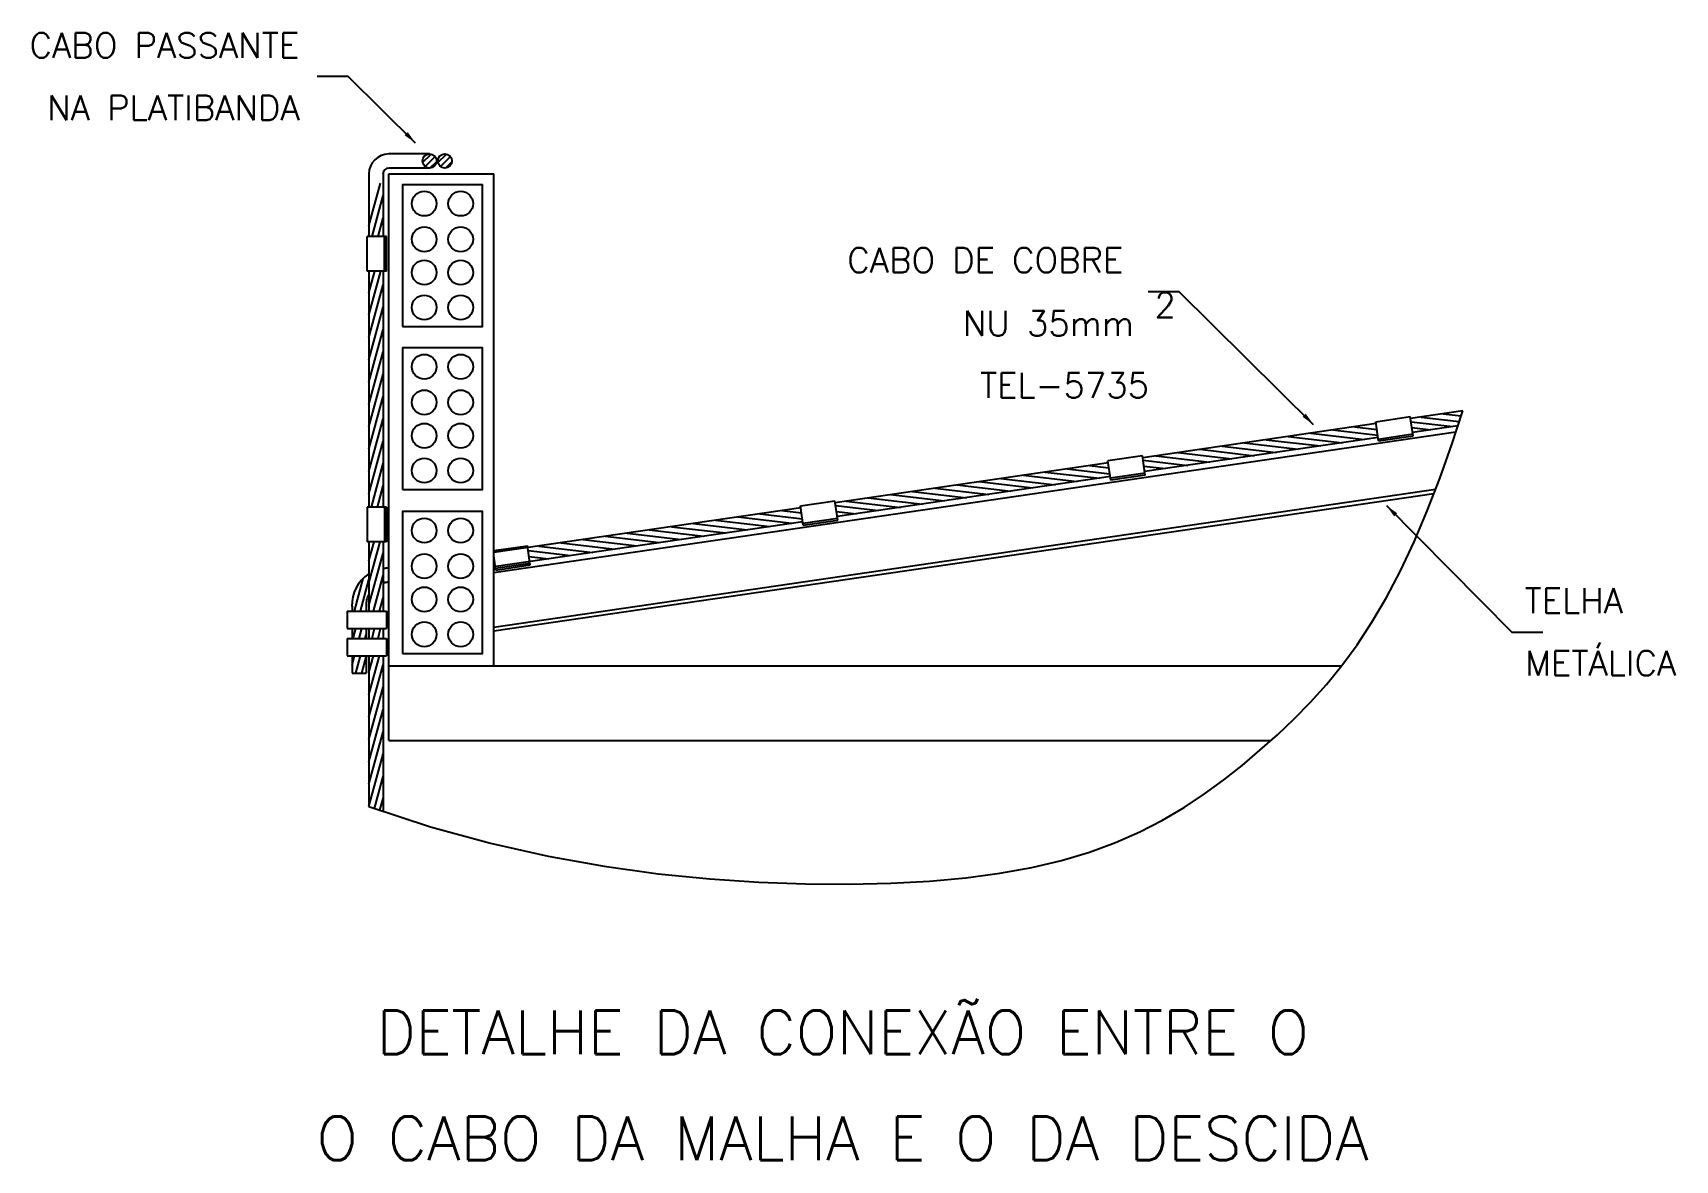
# Model space of a CAD drawing. Header units: millimetres. Extents: x -6397.2 to -6384, y -4661.4 to -4652.4.
import ezdxf
from ezdxf.enums import TextEntityAlignment as Align

# ---------------------------------------------------------------- set-up
doc = ezdxf.new("R2010")
doc.units = ezdxf.units.MM
doc.header["$LTSCALE"] = 10
doc.layers.add('Termotécnica', color=7, linetype='Continuous')
doc.styles.add('r140', font='romans.shx')
doc.styles.add('r80', font='romans.shx')

msp = doc.modelspace()

# ---------------------------------------------------------------- linework, layer by layer
at = {"layer": 'Termotécnica', "color": 2}
for p, q in [((-6394.657, -4652.745), (-6394.907, -4652.745)), ((-6394.118, -4653.278), (-6394.657, -4652.745)), ((-6394.332, -4653.525), (-6393.492, -4653.525)), ((-6394.332, -4657.467), (-6394.332, -4653.525)), ((-6393.492, -4657.467), (-6393.492, -4653.525)), ((-6388, -4654.469), (-6388.25, -4654.469)), ((-6386.923, -4655.535), (-6388, -4654.469)), ((-6385.784, -4655.594), (-6391.605, -4656.446)), ((-6385.947, -4656.055), (-6393.492, -4657.159)), ((-6385.96, -4656.088), (-6393.492, -4657.19)), ((-6386.34, -4656.183), (-6385.336, -4657.197)), ((-6391.605, -4656.446), (-6393.492, -4656.722)), ((-6385.336, -4657.197), (-6385.086, -4657.197))]:
    msp.add_line(p, q, dxfattribs=at)
at = {"layer": 'Termotécnica', "color": 3}
for p, q in [((-6394.006, -4653.365), (-6394.332, -4653.365)), ((-6394.492, -4653.525), (-6394.492, -4654.026)), ((-6394.379, -4653.525), (-6394.379, -4654.026)), ((-6394.006, -4653.478), (-6394.332, -4653.478)), ((-6394.507, -4654.305), (-6394.507, -4654.026)), ((-6394.351, -4654.026), (-6394.507, -4654.026)), ((-6394.367, -4654.305), (-6394.367, -4654.026)), ((-6394.351, -4654.305), (-6394.351, -4654.026)), ((-6394.351, -4654.305), (-6394.507, -4654.305)), ((-6394.492, -4654.305), (-6394.492, -4656.195)), ((-6394.379, -4654.305), (-6394.379, -4656.195)), ((-6386.425, -4655.511), (-6386.149, -4655.47)), ((-6386.126, -4655.625), (-6386.149, -4655.47)), ((-6385.729, -4655.424), (-6386.147, -4655.485)), ((-6386.423, -4655.526), (-6388.292, -4655.799)), ((-6386.403, -4655.665), (-6386.425, -4655.511)), ((-6386.405, -4655.65), (-6386.129, -4655.609)), ((-6386.403, -4655.665), (-6386.126, -4655.625)), ((-6385.768, -4655.544), (-6386.13, -4655.597)), ((-6386.407, -4655.638), (-6388.276, -4655.911)), ((-6388.568, -4655.84), (-6390.756, -4656.16)), ((-6388.295, -4655.784), (-6388.571, -4655.824)), ((-6388.548, -4655.979), (-6388.571, -4655.824)), ((-6388.272, -4655.939), (-6388.295, -4655.784)), ((-6388.552, -4655.951), (-6390.739, -4656.271)), ((-6388.274, -4655.923), (-6388.55, -4655.964)), ((-6388.272, -4655.939), (-6388.548, -4655.979)), ((-6391.034, -4656.185), (-6390.758, -4656.144)), ((-6390.735, -4656.299), (-6390.758, -4656.144)), ((-6394.351, -4656.195), (-6394.507, -4656.195)), ((-6394.507, -4656.195), (-6394.507, -4656.474)), ((-6394.367, -4656.195), (-6394.367, -4656.474)), ((-6394.351, -4656.195), (-6394.351, -4656.474)), ((-6391.032, -4656.2), (-6393.492, -4656.56)), ((-6391.012, -4656.339), (-6391.034, -4656.185)), ((-6391.014, -4656.324), (-6390.738, -4656.284)), ((-6391.016, -4656.312), (-6393.492, -4656.674)), ((-6391.012, -4656.339), (-6390.735, -4656.299)), ((-6394.351, -4656.474), (-6394.507, -4656.474)), ((-6394.492, -4656.474), (-6394.492, -4657.029)), ((-6394.379, -4656.474), (-6394.379, -4657.029)), ((-6393.492, -4656.544), (-6393.221, -4656.505)), ((-6393.199, -4656.659), (-6393.221, -4656.505)), ((-6394.332, -4656.683), (-6394.379, -4656.69)), ((-6393.475, -4656.7), (-6393.492, -4656.585)), ((-6393.477, -4656.684), (-6393.201, -4656.644)), ((-6393.475, -4656.7), (-6393.199, -4656.659)), ((-6394.332, -4656.797), (-6394.379, -4656.804)), ((-6394.665, -4657.029), (-6394.351, -4657.029)), ((-6394.665, -4657.029), (-6394.665, -4657.169)), ((-6394.627, -4656.988), (-6394.627, -4657.029)), ((-6394.514, -4656.986), (-6394.514, -4657.029)), ((-6394.351, -4657.029), (-6394.351, -4657.169)), ((-6394.665, -4657.169), (-6394.351, -4657.169)), ((-6394.627, -4657.169), (-6394.627, -4657.247)), ((-6394.514, -4657.169), (-6394.514, -4657.247)), ((-6394.492, -4657.169), (-6394.492, -4657.247)), ((-6394.379, -4657.169), (-6394.379, -4657.247)), ((-6394.665, -4657.247), (-6394.351, -4657.247)), ((-6394.665, -4657.247), (-6394.665, -4657.387)), ((-6394.351, -4657.247), (-6394.351, -4657.387)), ((-6394.665, -4657.387), (-6394.351, -4657.387)), ((-6394.627, -4657.387), (-6394.627, -4657.525)), ((-6394.514, -4657.387), (-6394.514, -4657.525)), ((-6394.492, -4657.387), (-6394.492, -4658.595)), ((-6394.379, -4657.387), (-6394.379, -4658.632)), ((-6394.332, -4657.467), (-6386.699, -4657.467)), ((-6394.332, -4658.067), (-6394.332, -4657.467)), ((-6394.627, -4657.525), (-6394.514, -4657.525)), ((-6394.332, -4658.067), (-6387.266, -4658.067))]:
    msp.add_line(p, q, dxfattribs=at)
at = {"layer": 'Termotécnica', "color": 1}
for p, q in [((-6394.062, -4653.433), (-6393.994, -4653.366)), ((-6394.041, -4653.466), (-6393.962, -4653.386)), ((-6393.939, -4653.433), (-6393.871, -4653.366)), ((-6393.918, -4653.466), (-6393.839, -4653.386)), ((-6394, -4653.477), (-6393.95, -4653.428)), ((-6393.877, -4653.477), (-6393.827, -4653.428))]:
    msp.add_line(p, q, dxfattribs=at)
at = {"layer": 'Termotécnica', "color": 1, "linetype": 'Continuous'}
for p, q in [((-6394.492, -4653.942), (-6394.4, -4653.6)), ((-6394.467, -4654.026), (-6394.379, -4653.699)), ((-6394.419, -4654.026), (-6394.379, -4653.878)), ((-6394.492, -4654.658), (-6394.397, -4654.305)), ((-6394.492, -4654.479), (-6394.445, -4654.305)), ((-6394.492, -4654.837), (-6394.379, -4654.415)), ((-6394.492, -4655.016), (-6394.379, -4654.594)), ((-6394.492, -4655.195), (-6394.379, -4654.773)), ((-6394.492, -4655.374), (-6394.379, -4654.952)), ((-6394.492, -4655.553), (-6394.379, -4655.131)), ((-6394.492, -4655.732), (-6394.379, -4655.31)), ((-6394.492, -4655.911), (-6394.379, -4655.489)), ((-6386.063, -4655.473), (-6385.757, -4655.509)), ((-6385.886, -4655.447), (-6385.742, -4655.464)), ((-6387.126, -4655.629), (-6386.692, -4655.679)), ((-6386.949, -4655.603), (-6386.515, -4655.654)), ((-6386.772, -4655.577), (-6386.409, -4655.619)), ((-6386.595, -4655.551), (-6386.416, -4655.572)), ((-6386.143, -4655.511), (-6385.807, -4655.55)), ((-6386.136, -4655.558), (-6385.984, -4655.576)), ((-6394.492, -4656.09), (-6394.379, -4655.668)), ((-6388.011, -4655.758), (-6387.578, -4655.809)), ((-6387.834, -4655.732), (-6387.401, -4655.783)), ((-6387.657, -4655.706), (-6387.224, -4655.757)), ((-6387.48, -4655.68), (-6387.046, -4655.731)), ((-6387.303, -4655.655), (-6386.869, -4655.705)), ((-6394.472, -4656.195), (-6394.379, -4655.847)), ((-6388.897, -4655.888), (-6388.556, -4655.928)), ((-6388.72, -4655.862), (-6388.563, -4655.88)), ((-6388.289, -4655.819), (-6387.932, -4655.861)), ((-6388.283, -4655.866), (-6388.109, -4655.887)), ((-6388.188, -4655.784), (-6387.755, -4655.835)), ((-6394.424, -4656.195), (-6394.379, -4656.026)), ((-6389.782, -4656.017), (-6389.349, -4656.068)), ((-6389.605, -4655.991), (-6389.172, -4656.042)), ((-6389.428, -4655.965), (-6388.994, -4656.016)), ((-6389.251, -4655.94), (-6388.817, -4655.99)), ((-6389.074, -4655.914), (-6388.64, -4655.964)), ((-6390.668, -4656.147), (-6390.234, -4656.198)), ((-6390.491, -4656.121), (-6390.057, -4656.172)), ((-6390.314, -4656.095), (-6389.88, -4656.146)), ((-6390.137, -4656.069), (-6389.703, -4656.12)), ((-6389.959, -4656.043), (-6389.526, -4656.094)), ((-6391.537, -4656.274), (-6391.104, -4656.325)), ((-6391.36, -4656.248), (-6391.019, -4656.288)), ((-6391.183, -4656.222), (-6391.026, -4656.241)), ((-6390.752, -4656.183), (-6390.411, -4656.223)), ((-6390.745, -4656.231), (-6390.588, -4656.249)), ((-6392.423, -4656.403), (-6391.989, -4656.454)), ((-6392.246, -4656.378), (-6391.812, -4656.428)), ((-6392.069, -4656.352), (-6391.635, -4656.402)), ((-6391.892, -4656.326), (-6391.458, -4656.376)), ((-6391.715, -4656.3), (-6391.281, -4656.351)), ((-6394.492, -4656.805), (-6394.403, -4656.474)), ((-6394.492, -4656.627), (-6394.451, -4656.474)), ((-6393.216, -4656.544), (-6392.875, -4656.584)), ((-6393.131, -4656.507), (-6392.698, -4656.558)), ((-6392.954, -4656.481), (-6392.521, -4656.532)), ((-6392.777, -4656.455), (-6392.343, -4656.506)), ((-6392.6, -4656.429), (-6392.166, -4656.48)), ((-6394.492, -4656.984), (-6394.379, -4656.563)), ((-6393.209, -4656.591), (-6393.052, -4656.61)), ((-6394.607, -4657.029), (-6394.537, -4656.767)), ((-6394.559, -4657.029), (-6394.492, -4656.777)), ((-6394.456, -4657.029), (-6394.379, -4656.742)), ((-6394.408, -4657.029), (-6394.379, -4656.921)), ((-6394.618, -4657.247), (-6394.597, -4657.169)), ((-6394.57, -4657.247), (-6394.549, -4657.169)), ((-6394.466, -4657.247), (-6394.446, -4657.169)), ((-6394.418, -4657.247), (-6394.398, -4657.169)), ((-6394.522, -4657.247), (-6394.514, -4657.219)), ((-6394.627, -4657.462), (-6394.607, -4657.387)), ((-6394.596, -4657.525), (-6394.559, -4657.387)), ((-6394.548, -4657.525), (-6394.514, -4657.398)), ((-6394.492, -4657.521), (-6394.456, -4657.387)), ((-6394.492, -4657.7), (-6394.408, -4657.387)), ((-6394.492, -4657.879), (-6394.379, -4657.458)), ((-6394.492, -4658.058), (-6394.379, -4657.637)), ((-6394.492, -4658.237), (-6394.379, -4657.816)), ((-6394.492, -4658.416), (-6394.379, -4657.995)), ((-6394.492, -4658.595), (-6394.379, -4658.174)), ((-6394.448, -4658.61), (-6394.379, -4658.353)), ((-6394.404, -4658.624), (-6394.379, -4658.531))]:
    msp.add_line(p, q, dxfattribs=at)
at = {"layer": 'Termotécnica', "color": 3}
for points in [[(-6394.224, -4654.748), (-6393.581, -4654.748), (-6393.581, -4653.611), (-6394.224, -4653.611)], [(-6394.224, -4656.055), (-6393.581, -4656.055), (-6393.581, -4654.918), (-6394.224, -4654.918)], [(-6394.224, -4657.368), (-6393.581, -4657.368), (-6393.581, -4656.231), (-6394.224, -4656.231)]]:
    msp.add_lwpolyline(points, close=True, dxfattribs=at)
at = {"layer": 'Termotécnica', "color": 1}
msp.add_lwpolyline([(-6394.492, -4658.595), (-6393.999, -4658.757), (-6393.519, -4658.889), (-6393.055, -4658.993), (-6392.606, -4659.074), (-6392.174, -4659.134), (-6391.761, -4659.175), (-6391.367, -4659.201), (-6390.994, -4659.214), (-6390.642, -4659.217), (-6390.311, -4659.21), (-6390.001, -4659.193), (-6389.71, -4659.167), (-6389.437, -4659.13), (-6389.181, -4659.083), (-6388.942, -4659.027), (-6388.719, -4658.96), (-6388.511, -4658.883), (-6388.316, -4658.797), (-6388.133, -4658.703), (-6387.961, -4658.602), (-6387.798, -4658.494), (-6387.644, -4658.382), (-6387.496, -4658.265), (-6387.353, -4658.144), (-6387.214, -4658.021), (-6387.079, -4657.893), (-6386.948, -4657.759), (-6386.82, -4657.617), (-6386.696, -4657.464), (-6386.574, -4657.298), (-6386.456, -4657.118), (-6386.34, -4656.92), (-6386.228, -4656.705), (-6386.119, -4656.473), (-6386.013, -4656.226), (-6385.912, -4655.965), (-6385.816, -4655.693), (-6385.729, -4655.424)], dxfattribs=at)
at = {"layer": 'Termotécnica', "color": 3}
for centre in [(-6394.006, -4653.421), (-6393.883, -4653.421)]:
    msp.add_circle(centre, 0.0565, dxfattribs=at)
at = {"layer": 'Termotécnica', "color": 2}
for centre in [(-6394.049, -4653.763), (-6393.757, -4653.763), (-6394.049, -4654.049), (-6393.757, -4654.049), (-6394.049, -4654.315), (-6393.757, -4654.315), (-6394.049, -4654.595), (-6393.757, -4654.595), (-6394.049, -4655.07), (-6393.757, -4655.07), (-6394.049, -4655.356), (-6393.757, -4655.356), (-6394.049, -4655.623), (-6393.757, -4655.623), (-6394.049, -4655.902), (-6393.757, -4655.902), (-6394.049, -4656.383), (-6393.757, -4656.383), (-6394.049, -4656.669), (-6393.757, -4656.669), (-6394.049, -4656.935), (-6393.757, -4656.935), (-6394.049, -4657.215), (-6393.757, -4657.215)]:
    msp.add_circle(centre, 0.099, dxfattribs=at)
at = {"layer": 'Termotécnica', "color": 3}
for centre, radius, start, end in [((-6394.332, -4653.525), 0.16, 90, 180), ((-6394.332, -4653.525), 0.0472, 90, 180), ((-6394.332, -4656.98), 0.296, 90, 99.1724), ((-6394.332, -4656.98), 0.296, 122.7789, 182.125), ((-6394.332, -4656.98), 0.183, 90, 104.9476), ((-6394.332, -4656.98), 0.183, 151.1684, 182.125)]:
    msp.add_arc(centre, radius, start, end, dxfattribs=at)
at = {"layer": 'Termotécnica', "color": 2}
for points in [[(-6394.181, -4653.19), (-6394.206, -4653.215), (-6394.118, -4653.278)], [(-6386.986, -4655.447), (-6387.011, -4655.472), (-6386.923, -4655.535)], [(-6386.253, -4656.245), (-6386.278, -4656.27), (-6386.34, -4656.183)]]:
    msp.add_solid(points, dxfattribs=at)

# ---------------------------------------------------------------- texts
at = {"layer": 'Termotécnica', "color": 2, "style": 'r80'}
for s, p in [('CABO PASSANTE', (-6397.21, -4652.594)), ('NA PLATIBANDA', (-6397.069, -4653.095)), ('CABO DE COBRE', (-6390.659, -4654.316)), ('2', (-6388.199, -4654.676)), ('NU 35mm', (-6389.734, -4654.823)), ('TEL-5735', (-6389.596, -4655.319)), ('TELHA', (-6385.233, -4657.045)), ('METÁLICA', (-6385.227, -4657.546))]:
    msp.add_text(s, height=0.2, dxfattribs=at).set_placement(p)
at = {"layer": 'Termotécnica', "color": 5, "style": 'r140'}
for s, p in [('DETALHE DA CONEXÃO ENTRE O', (-6390.696, -4660.684)), ('O CABO DA MALHA E O DA DESCIDA', (-6390.696, -4661.534))]:
    msp.add_text(s, height=0.35, dxfattribs=at).set_placement(p, align=Align.BOTTOM_CENTER)

doc.saveas('drawing.dxf')
